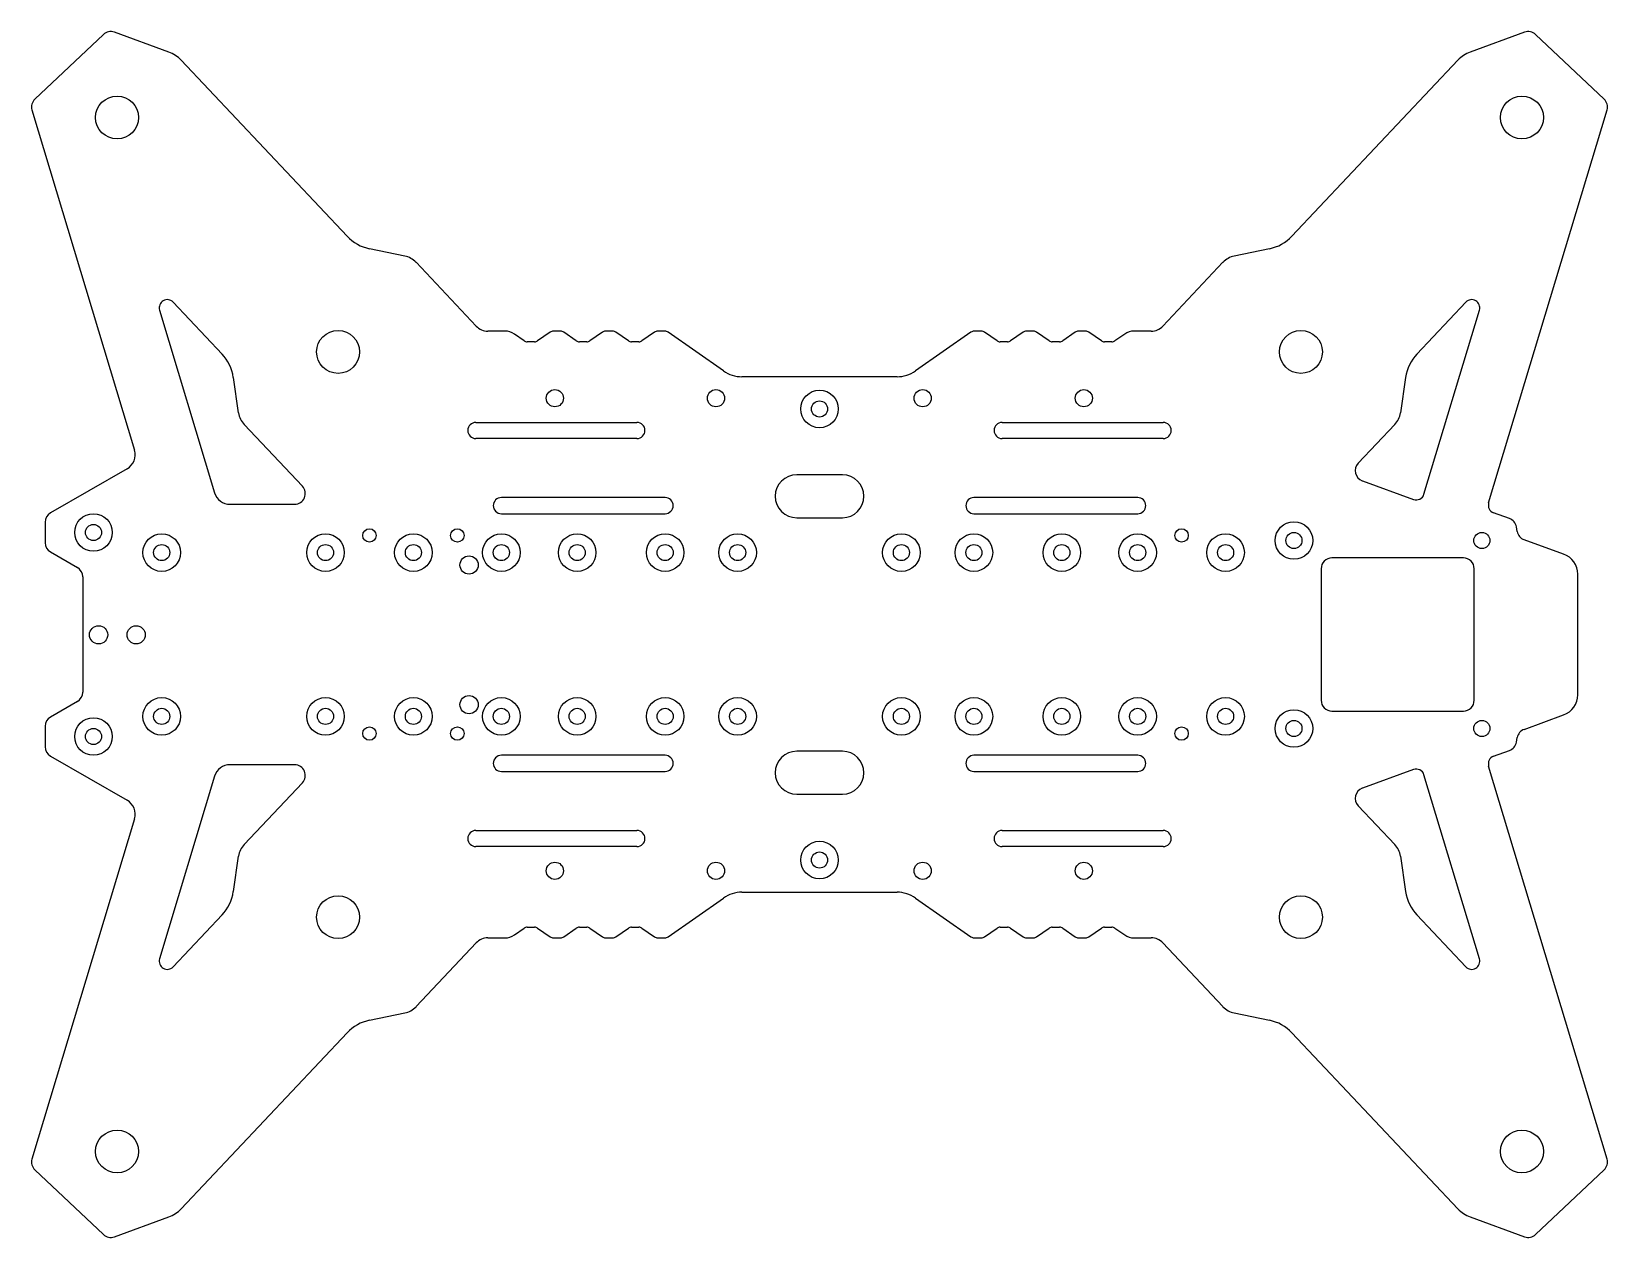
# Model space of a CAD drawing. Header units: millimetres. Extents: x 22 to 315, y -274 to -49.
import ezdxf

# ---------------------------------------------------------------- set-up
doc = ezdxf.new("R2010")
doc.units = ezdxf.units.MM

msp = doc.modelspace()

# ---------------------------------------------------------------- linework, layer by layer
at = {"color": 7, "linetype": 'Continuous', "lineweight": 25}
for p, q in [((35.3, -49.56), (22.55, -61.59)), ((47.47, -52.84), (37.36, -49.14)), ((299.97, -49.14), (289.86, -52.84)), ((314.78, -61.59), (302.03, -49.56)), ((80.69, -87.13), (49.77, -54.35)), ((287.56, -54.35), (256.64, -87.13)), ((22.01, -63.62), (41.09, -126.98)), ((293.28, -136.81), (315.33, -63.62)), ((91.43, -90.83), (84.89, -89.48)), ((252.44, -89.48), (245.9, -90.83)), ((104.73, -103.87), (93.53, -92)), ((243.8, -92), (232.61, -103.87)), ((57.41, -109.09), (48.29, -99.42)), ((289.04, -99.42), (279.92, -109.09)), ((45.77, -100.88), (56.02, -134.93)), ((281.24, -135.17), (291.57, -100.88)), ((110.12, -104.81), (106.91, -104.81)), ((113.66, -106.63), (111.84, -105.35)), ((118.52, -104.99), (116.18, -106.63)), ((120.46, -104.81), (119.09, -104.81)), ((123.37, -106.63), (121.03, -104.99)), ((128.23, -104.99), (125.89, -106.63)), ((130.17, -104.81), (128.8, -104.81)), ((133.09, -106.63), (130.75, -104.99)), ((137.94, -104.99), (135.6, -106.63)), ((139.89, -104.81), (138.52, -104.81)), ((150.79, -112.23), (140.46, -104.99)), ((196.87, -104.99), (186.54, -112.23)), ((198.82, -104.81), (197.45, -104.81)), ((201.73, -106.63), (199.39, -104.99)), ((206.59, -104.99), (204.25, -106.63)), ((208.53, -104.81), (207.16, -104.81)), ((211.44, -106.63), (209.1, -104.99)), ((216.3, -104.99), (213.96, -106.63)), ((218.24, -104.81), (216.87, -104.81)), ((221.16, -106.63), (218.82, -104.99)), ((225.5, -105.35), (223.67, -106.63)), ((230.43, -104.81), (227.22, -104.81)), ((115.6, -106.81), (114.24, -106.81)), ((125.32, -106.81), (123.95, -106.81)), ((135.03, -106.81), (133.66, -106.81)), ((203.67, -106.81), (202.3, -106.81)), ((213.39, -106.81), (212.02, -106.81)), ((223.1, -106.81), (221.73, -106.81)), ((60.48, -120.03), (59.51, -113.42)), ((183.1, -113.31), (154.23, -113.31)), ((277.82, -113.42), (276.86, -120.03)), ((72.37, -133.69), (61.52, -122.19)), ((104.67, -121.81), (134.67, -121.81)), ((202.67, -121.81), (232.67, -121.81)), ((275.81, -122.19), (268.98, -129.43)), ((134.67, -124.81), (104.67, -124.81)), ((232.67, -124.81), (202.67, -124.81)), ((39.72, -130.44), (25.46, -138.68)), ((172.92, -131.56), (164.42, -131.56)), ((269.76, -132.68), (279.29, -136.15)), ((58.89, -137.06), (70.91, -137.06)), ((139.92, -135.81), (109.42, -135.81)), ((227.92, -135.81), (197.42, -135.81)), ((24.46, -140.41), (24.46, -144.21)), ((109.42, -138.81), (139.92, -138.81)), ((164.42, -139.56), (172.92, -139.56)), ((197.42, -138.81), (227.92, -138.81)), ((297.16, -139.73), (294.2, -138.65)), ((298.59, -142.11), (298.44, -141.26)), ((307.24, -146.33), (299.88, -143.65)), ((25.46, -145.94), (30.46, -148.83)), ((262.09, -149.06), (262.09, -173.56)), ((288.59, -147.06), (264.09, -147.06)), ((290.59, -173.56), (290.59, -149.06)), ((31.46, -150.56), (31.46, -172.06)), ((309.87, -172.54), (309.87, -150.08)), ((30.46, -173.79), (25.46, -176.68)), ((264.09, -175.56), (288.59, -175.56)), ((24.46, -178.41), (24.46, -182.21)), ((299.88, -178.98), (307.24, -176.3)), ((298.44, -181.36), (298.59, -180.51)), ((25.46, -183.94), (39.72, -192.18)), ((139.92, -183.81), (109.42, -183.81)), ((172.92, -183.06), (164.42, -183.06)), ((227.92, -183.81), (197.42, -183.81)), ((294.2, -183.97), (297.16, -182.89)), ((56.02, -187.7), (45.77, -221.74)), ((70.91, -185.56), (58.89, -185.56)), ((109.42, -186.81), (139.92, -186.81)), ((197.42, -186.81), (227.92, -186.81)), ((279.29, -186.47), (269.76, -189.94)), ((291.57, -221.74), (281.24, -187.45)), ((315.33, -259), (293.28, -185.81)), ((61.52, -200.43), (72.37, -188.93)), ((164.42, -191.06), (172.92, -191.06)), ((268.98, -193.19), (275.81, -200.43)), ((41.09, -195.64), (22.01, -259)), ((104.67, -197.81), (134.67, -197.81)), ((202.67, -197.81), (232.67, -197.81)), ((134.67, -200.81), (104.67, -200.81)), ((232.67, -200.81), (202.67, -200.81)), ((59.51, -209.2), (60.48, -202.59)), ((276.86, -202.59), (277.82, -209.2)), ((140.46, -217.63), (150.79, -210.4)), ((154.23, -209.31), (183.1, -209.31)), ((186.54, -210.4), (196.87, -217.63)), ((48.29, -223.2), (57.41, -213.53)), ((279.92, -213.53), (289.04, -223.2)), ((111.84, -217.27), (113.66, -215.99)), ((114.24, -215.81), (115.6, -215.81)), ((116.18, -215.99), (118.52, -217.63)), ((121.03, -217.63), (123.37, -215.99)), ((123.95, -215.81), (125.32, -215.81)), ((125.89, -215.99), (128.23, -217.63)), ((130.75, -217.63), (133.09, -215.99)), ((133.66, -215.81), (135.03, -215.81)), ((135.6, -215.99), (137.94, -217.63)), ((199.39, -217.63), (201.73, -215.99)), ((202.3, -215.81), (203.67, -215.81)), ((204.25, -215.99), (206.59, -217.63)), ((209.1, -217.63), (211.44, -215.99)), ((212.02, -215.81), (213.39, -215.81)), ((213.96, -215.99), (216.3, -217.63)), ((218.82, -217.63), (221.16, -215.99)), ((221.73, -215.81), (223.1, -215.81)), ((223.67, -215.99), (225.5, -217.27)), ((93.53, -230.62), (104.73, -218.75)), ((106.91, -217.81), (110.12, -217.81)), ((119.09, -217.81), (120.46, -217.81)), ((128.8, -217.81), (130.17, -217.81)), ((138.52, -217.81), (139.89, -217.81)), ((197.45, -217.81), (198.82, -217.81)), ((207.16, -217.81), (208.53, -217.81)), ((216.87, -217.81), (218.24, -217.81)), ((227.22, -217.81), (230.43, -217.81)), ((232.61, -218.75), (243.8, -230.62)), ((84.89, -233.14), (91.43, -231.79)), ((245.9, -231.79), (252.44, -233.14)), ((49.77, -268.27), (80.69, -235.49)), ((256.64, -235.49), (287.56, -268.27)), ((22.55, -261.03), (35.3, -273.06)), ((302.03, -273.06), (314.78, -261.03)), ((37.36, -273.48), (47.47, -269.78)), ((289.86, -269.78), (299.97, -273.48))]:
    msp.add_line(p, q, dxfattribs=at)
for centre, radius in [((37.85, -65.03), 4), ((299.49, -65.03), 4), ((79.02, -108.68), 4), ((258.32, -108.68), 4), ((119.39, -117.31), 1.6), ((149.39, -117.31), 1.6), ((168.67, -119.31), 3.5), ((187.89, -117.31), 1.6), ((217.89, -117.31), 1.6), ((168.67, -119.31), 1.5), ((33.46, -142.31), 3.5), ((33.46, -142.31), 1.5), ((257.02, -143.81), 3.5), ((46.17, -146.06), 3.5), ((76.67, -146.06), 3.5), ((84.85, -142.86), 1.25), ((93.04, -146.06), 3.5), ((101.23, -142.86), 1.25), ((109.42, -146.06), 3.5), ((123.54, -146.06), 3.5), ((139.92, -146.06), 3.5), ((153.42, -146.06), 3.5), ((183.92, -146.06), 3.5), ((197.42, -146.06), 3.5), ((213.79, -146.06), 3.5), ((227.92, -146.06), 3.5), ((236.1, -142.86), 1.25), ((244.29, -146.06), 3.5), ((257.02, -143.81), 1.5), ((292.02, -143.81), 1.5), ((46.17, -146.06), 1.5), ((76.67, -146.06), 1.5), ((93.04, -146.06), 1.5), ((103.41, -148.37), 1.7), ((109.42, -146.06), 1.5), ((123.54, -146.06), 1.5), ((139.92, -146.06), 1.5), ((153.42, -146.06), 1.5), ((183.92, -146.06), 1.5), ((197.42, -146.06), 1.5), ((213.79, -146.06), 1.5), ((227.92, -146.06), 1.5), ((244.29, -146.06), 1.5), ((34.41, -161.37), 1.7), ((41.41, -161.37), 1.7), ((46.17, -176.56), 3.5), ((76.67, -176.56), 3.5), ((93.04, -176.56), 3.5), ((103.41, -174.37), 1.7), ((109.42, -176.56), 3.5), ((123.54, -176.56), 3.5), ((139.92, -176.56), 3.5), ((153.42, -176.56), 3.5), ((183.92, -176.56), 3.5), ((197.42, -176.56), 3.5), ((213.79, -176.56), 3.5), ((227.92, -176.56), 3.5), ((244.29, -176.56), 3.5), ((46.17, -176.56), 1.5), ((76.67, -176.56), 1.5), ((93.04, -176.56), 1.5), ((109.42, -176.56), 1.5), ((123.54, -176.56), 1.5), ((139.92, -176.56), 1.5), ((153.42, -176.56), 1.5), ((183.92, -176.56), 1.5), ((197.42, -176.56), 1.5), ((213.79, -176.56), 1.5), ((227.92, -176.56), 1.5), ((244.29, -176.56), 1.5), ((257.02, -178.81), 3.5), ((33.46, -180.31), 3.5), ((33.46, -180.31), 1.5), ((84.85, -179.76), 1.25), ((101.23, -179.76), 1.25), ((236.1, -179.76), 1.25), ((257.02, -178.81), 1.5), ((292.02, -178.81), 1.5), ((168.67, -203.31), 3.5), ((168.67, -203.31), 1.5), ((119.39, -205.31), 1.6), ((149.39, -205.31), 1.6), ((187.89, -205.31), 1.6), ((217.89, -205.31), 1.6), ((79.02, -213.95), 4), ((258.32, -213.95), 4), ((37.85, -257.59), 4), ((299.49, -257.59), 4)]:
    msp.add_circle(centre, radius, dxfattribs=at)
for centre, radius, start, end in [((36.67, -51.01), 2, 69.8935, 133.3284), ((300.66, -51.01), 2, 46.6716, 110.1065), ((45.41, -58.47), 6, 43.3285, 69.8935), ((291.93, -58.47), 6, 110.1065, 136.6715), ((23.92, -63.04), 2, 133.3287, 196.7636), ((313.41, -63.04), 2, 343.2364, 46.6713), ((86.51, -81.64), 8, 223.3284, 258.3284), ((250.82, -81.64), 8, 281.6716, 316.6716), ((90.62, -94.75), 4, 43.3285, 78.3285), ((246.71, -94.75), 4, 101.6715, 136.6715), ((47.2, -100.45), 1.5, 43.3287, 196.7633), ((290.13, -100.45), 1.5, 343.2367, 136.6713), ((106.91, -101.81), 3, 223.3284, 269.9999), ((110.12, -107.81), 3, 55, 89.9999), ((119.09, -105.81), 1, 90.0001, 125), ((120.46, -105.81), 1, 55, 89.9999), ((128.8, -105.81), 1, 90.0001, 125), ((130.17, -105.81), 1, 55, 89.9999), ((138.52, -105.81), 1, 90.0001, 125), ((139.89, -105.81), 1, 55, 90.0001), ((197.45, -105.81), 1, 89.9999, 125), ((198.82, -105.81), 1, 55, 89.9999), ((207.16, -105.81), 1, 90.0001, 125), ((208.53, -105.81), 1, 55, 89.9999), ((216.87, -105.81), 1, 90.0001, 125), ((218.24, -105.81), 1, 55, 89.9999), ((227.22, -107.81), 3, 90.0001, 125), ((230.43, -101.81), 3, 270.0001, 316.6716), ((114.24, -105.81), 1, 235, 269.9999), ((115.6, -105.81), 1, 270.0001, 305), ((123.95, -105.81), 1, 235, 269.9999), ((125.32, -105.81), 1, 270.0001, 305), ((133.66, -105.81), 1, 235, 270.0002), ((135.03, -105.81), 1, 270.0001, 305), ((202.3, -105.81), 1, 235, 269.9999), ((203.67, -105.81), 1, 269.9998, 305), ((212.02, -105.81), 1, 235, 269.9999), ((213.39, -105.81), 1, 270.0001, 305), ((221.73, -105.81), 1, 235, 269.9999), ((223.1, -105.81), 1, 270.0001, 305), ((51.59, -114.58), 8, 8.3285, 43.3285), ((285.74, -114.58), 8, 136.6715, 171.6715), ((154.23, -107.31), 6, 235, 270), ((183.1, -107.31), 6, 270, 305), ((64.43, -119.45), 4, 188.3283, 223.3283), ((272.9, -119.45), 4, 316.6717, 351.6717), ((104.67, -123.31), 1.5, 90, 270), ((134.67, -123.31), 1.5, 270, 90), ((202.67, -123.31), 1.5, 90, 270), ((232.67, -123.31), 1.5, 270, 90), ((38.22, -127.85), 3, 300.0002, 16.7635), ((164.42, -135.56), 4, 90, 270), ((172.92, -135.56), 4, 270, 90), ((270.44, -130.8), 2, 136.6716, 250.0001), ((58.89, -134.06), 3, 196.7634, 270), ((70.91, -135.06), 2, 269.9999, 43.3284), ((109.42, -137.31), 1.5, 90, 270), ((139.92, -137.31), 1.5, 270, 90), ((197.42, -137.31), 1.5, 90, 270), ((227.92, -137.31), 1.5, 270, 90), ((279.8, -134.74), 1.5, 250.0002, 343.2365), ((294.72, -137.24), 1.5, 163.2365, 249.9997), ((26.46, -140.41), 2, 119.9999, 180), ((296.47, -141.61), 2, 9.9999, 69.9998), ((300.56, -141.77), 2, 190.0001, 250.0002), ((26.46, -144.21), 2, 180, 240.0001), ((305.87, -150.08), 4, 360, 70), ((29.46, -150.56), 2, 0, 60.0001), ((264.09, -149.06), 2, 89.9999, 180), ((288.59, -149.06), 2, 360, 89.9999), ((29.46, -172.06), 2, 299.9999, 360), ((305.87, -172.54), 4, 290, 0), ((264.09, -173.56), 2, 180, 270.0001), ((288.59, -173.56), 2, 270.0001, 0), ((26.46, -178.41), 2, 119.9999, 180), ((300.56, -180.86), 2, 109.9998, 169.9999), ((296.47, -181.01), 2, 290.0002, 350.0001), ((26.46, -182.21), 2, 180, 240.0001), ((109.42, -185.31), 1.5, 90, 270), ((139.92, -185.31), 1.5, 270, 90), ((164.42, -187.06), 4, 90, 270), ((172.92, -187.06), 4, 270, 90), ((197.42, -185.31), 1.5, 90, 270), ((227.92, -185.31), 1.5, 270, 90), ((294.72, -185.38), 1.5, 110.0003, 196.7635), ((58.89, -188.56), 3, 90, 163.2366), ((70.91, -187.56), 2, 316.6716, 90.0001), ((279.8, -187.88), 1.5, 16.7635, 109.9998), ((270.44, -191.82), 2, 109.9999, 223.3284), ((38.22, -194.77), 3, 343.2365, 59.9998), ((104.67, -199.31), 1.5, 90, 270), ((134.67, -199.31), 1.5, 270, 90), ((202.67, -199.31), 1.5, 90, 270), ((232.67, -199.31), 1.5, 270, 90), ((64.43, -203.17), 4, 136.6717, 171.6717), ((272.9, -203.17), 4, 8.3283, 43.3283), ((51.59, -208.04), 8, 316.6715, 351.6715), ((154.23, -215.31), 6, 90, 125), ((183.1, -215.31), 6, 55, 90), ((285.74, -208.04), 8, 188.3285, 223.3285), ((114.24, -216.81), 1, 90.0001, 125), ((115.6, -216.81), 1, 55, 89.9999), ((123.95, -216.81), 1, 90.0001, 125), ((125.32, -216.81), 1, 55, 89.9999), ((133.66, -216.81), 1, 89.9998, 125), ((135.03, -216.81), 1, 55, 89.9999), ((202.3, -216.81), 1, 90.0001, 125), ((203.67, -216.81), 1, 55, 90.0002), ((212.02, -216.81), 1, 90.0001, 125), ((213.39, -216.81), 1, 55, 89.9999), ((221.73, -216.81), 1, 90.0001, 125), ((223.1, -216.81), 1, 55, 89.9999), ((106.91, -220.81), 3, 90.0001, 136.6716), ((110.12, -214.81), 3, 270.0001, 305), ((119.09, -216.81), 1, 235, 269.9999), ((120.46, -216.81), 1, 270.0001, 305), ((128.8, -216.81), 1, 235, 269.9999), ((130.17, -216.81), 1, 270.0001, 305), ((138.52, -216.81), 1, 235, 269.9999), ((139.89, -216.81), 1, 269.9999, 305), ((197.45, -216.81), 1, 235, 270.0001), ((198.82, -216.81), 1, 270.0001, 305), ((207.16, -216.81), 1, 235, 269.9999), ((208.53, -216.81), 1, 270.0001, 305), ((216.87, -216.81), 1, 235, 269.9999), ((218.24, -216.81), 1, 270.0001, 305), ((227.22, -214.81), 3, 235, 269.9999), ((230.43, -220.81), 3, 43.3284, 89.9999), ((47.2, -222.17), 1.5, 163.2367, 316.6713), ((290.13, -222.17), 1.5, 223.3287, 16.7633), ((90.62, -227.88), 4, 281.6715, 316.6715), ((246.71, -227.88), 4, 223.3285, 258.3285), ((86.51, -240.98), 8, 101.6716, 136.6716), ((250.82, -240.98), 8, 43.3284, 78.3284), ((23.92, -259.58), 2, 163.2364, 226.6713), ((313.41, -259.58), 2, 313.3287, 16.7636), ((45.41, -264.15), 6, 290.1065, 316.6715), ((291.93, -264.15), 6, 223.3285, 249.8935), ((36.67, -271.61), 2, 226.6716, 290.1065), ((300.66, -271.61), 2, 249.8935, 313.3284)]:
    msp.add_arc(centre, radius, start, end, dxfattribs=at)

doc.saveas('drawing.dxf')
